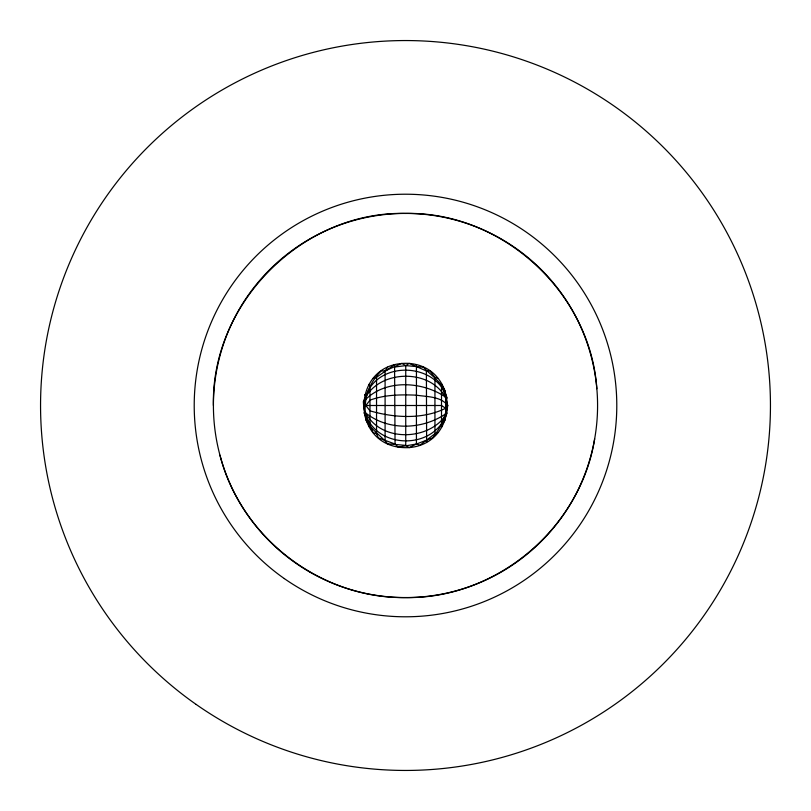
<?xml version="1.0" encoding="UTF-8"?>
<svg xmlns="http://www.w3.org/2000/svg" width="811" height="811" viewBox="0 0 811 811"><rect width="100%" height="100%" fill="white"/><g stroke="black" fill="none" stroke-linecap="round" stroke-linejoin="round"><path stroke-width="1.22" d="M416.438 364.686L416.428 444.033L409.18 447.601C348.598 450.734 349.227 360.165 409.18 363.399C459.928 367.718 459.614 443.364 409.18 447.601L405.743 445.391L387.638 443.799C380.734 435.619 371.286 429.678 365.791 419.956C363.267 400.259 367.454 384.961 381.261 370.88L385.093 370.951L401.82 363.399L405.743 365.609L423.362 367.201C430.712 375.087 440.201 380.957 445.209 391.044L444.306 392.889L447.753 405.5C446.091 417.888 440.079 428.147 432.658 437.869L416.428 444.033L398.16 447.114L395.058 444.033L378.342 437.869L376.537 433.703L376.537 377.297L394.562 364.686L395.058 444.033M213.425 405.5C210.992 302.848 302.848 210.992 405.5 213.425C502.07 211.458 590.388 292.386 596.845 388.763M594.666 438.852C580.453 528.336 496.089 599.126 405.5 597.575C320.811 598.771 240.735 537.328 219.963 455.214M441.508 423.383L445.634 413.063L445.634 397.937C430.033 367.282 376.04 369.603 363.399 401.82C364.666 448.463 432.902 454.789 447.114 412.84C423.94 429.587 388.925 431.543 365.852 413.063L363.886 412.84L365.852 415.82L373.131 432.658L376.537 433.703M442.096 426.627L441.508 425.44L441.508 385.56L442.096 384.373M441.508 425.44L445.209 419.956L444.387 419.084M387.638 367.201L385.093 370.951L385.093 440.049M445.634 408.268L447.753 405.5C440.647 396.173 426.951 396.873 416.428 395.18C400.867 394.501 384.749 394.653 369.978 400.158L365.852 405.5L369.978 410.842C394.095 417.878 422.693 419.682 445.634 408.268L441.508 405.5L365.852 405.5L363.399 401.82C384.15 378.372 423.271 380.937 447.114 398.16C436.024 362.172 377.916 360.196 365.852 396.244L364.686 394.562M368.904 426.627L369.978 425.44L369.978 385.56L368.904 384.373M443.566 418.223C424.325 441.062 380.268 440.91 365.852 413.063M437.869 432.658L434.939 433.703L419.956 445.209L416.428 444.033M395.058 366.967L405.743 365.609L409.18 363.399L426.393 370.951L429.739 370.88L434.939 377.297L437.869 378.342M373.131 378.342L376.537 377.297M441.508 385.56L444.306 392.889M426.627 442.096L426.393 370.951M434.939 377.297L434.939 433.703M405.743 365.609L405.743 445.391M196.171 704.445A364.95 364.95 0 0 0 769.061 437.311A364.95 364.95 0 0 0 251.268 74.744A364.95 364.95 0 0 0 196.171 704.445M309.457 571.846A192.075 192.075 0 0 0 597.575 405.5A192.075 192.075 0 0 0 309.457 239.154A192.075 192.075 0 0 0 309.457 571.846M284.306 578.578A211.286 211.286 0 0 0 615.985 423.92A211.286 211.286 0 0 0 316.209 214.013A211.286 211.286 0 0 0 284.306 578.578"/></g></svg>
